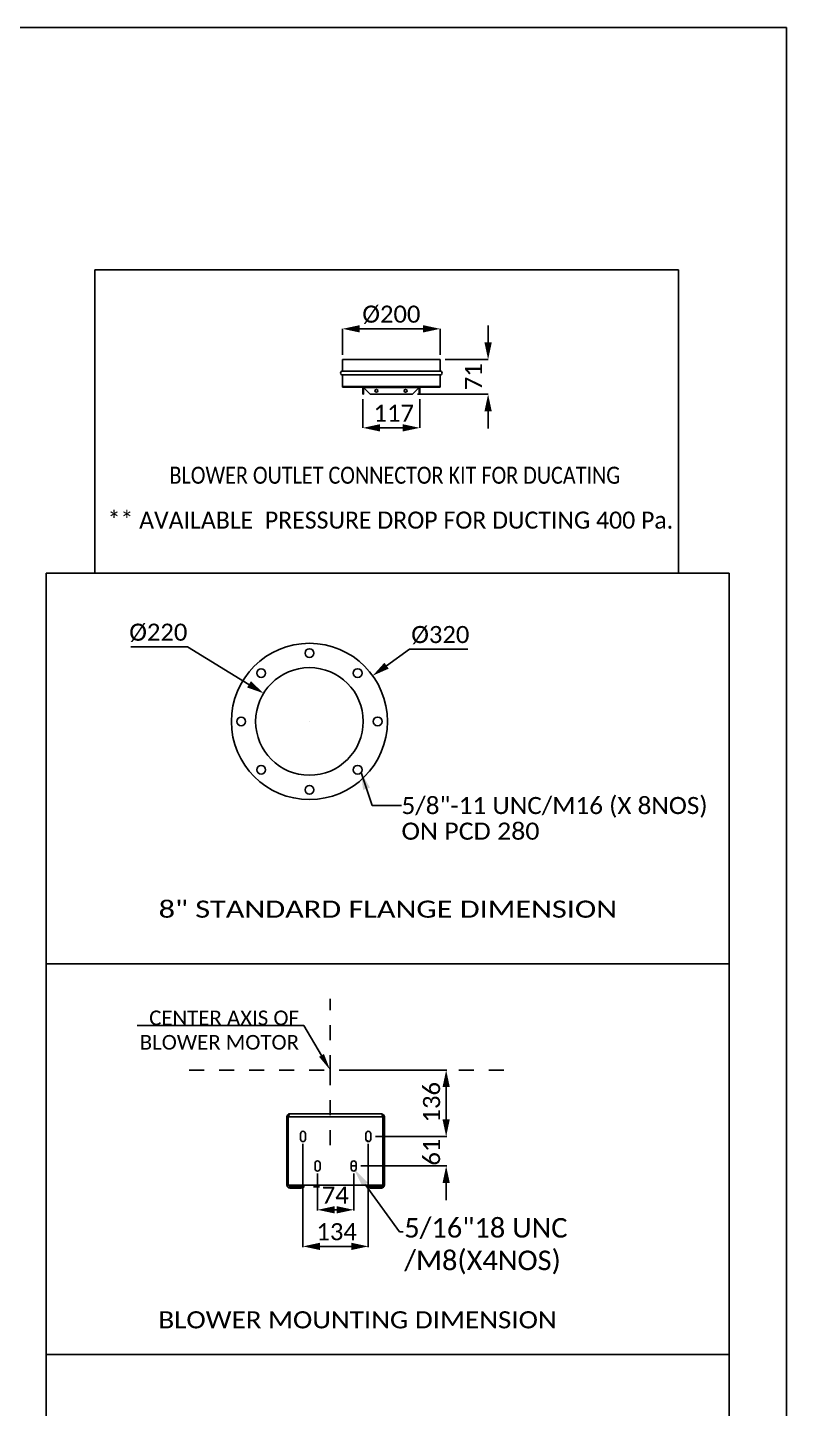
# Model space of a CAD drawing. Header units: millimetres. Extents: x 11802 to 19889, y -472 to 9054.
# Drawn here: x 16650 to 18205, y 6226 to 9054 of the extents above; entities that cross this region are included whole.
import ezdxf
from ezdxf import colors
from ezdxf.entities.mleader import LeaderData, LeaderLine
from ezdxf.enums import TextEntityAlignment as Align
from ezdxf.math import Vec2, Vec3

# ---------------------------------------------------------------- set-up
doc = ezdxf.new("R2010")
doc.units = ezdxf.units.MM
doc.header["$LTSCALE"] = 307.34
doc.header["$PDMODE"] = 3
doc.header["$PDSIZE"] = 8
doc.linetypes.add('DASHED', pattern=[0.2, 0.1, -0.1])
doc.layers.get('0').update_dxf_attribs({"linetype": 'CONTINUOUS'})
doc.layers.get('Defpoints').update_dxf_attribs({"linetype": 'CONTINUOUS'})
doc.styles.get("Standard").update_dxf_attribs({"font": 'calibri.ttf'})
doc.dimstyles.new('DIMSTYLE_1', dxfattribs={"dimtxt": 35, "dimasz": 35, "dimexe": 1.5, "dimexo": 1, "dimgap": 0.875, "dimtad": 1, "dimdsep": 46, "dimtxsty": 'Standard', "dimblk": '_FILLED', "dimblk1": '_FILLED', "dimblk2": '_FILLED', "dimcen": 0.09, "dimazin": 2, "dimtp": 0.01, "dimtm": 0.01, "dimtfac": 1, "dimtofl": 0, "dimtmove": 0, "dimatfit": 3, "dimldrblk": '_FILLED', "dimfxl": 1, "dimtolj": 1, "dimarcsym": 0})
doc.dimstyles.new('DIMSTYLE_2', dxfattribs={"dimtxt": 35, "dimasz": 35, "dimexe": 1.5, "dimexo": 1, "dimgap": 0.875, "dimtad": 1, "dimdec": 0, "dimdsep": 46, "dimtxsty": 'Standard', "dimblk": '_FILLED', "dimblk1": '_FILLED', "dimblk2": '_FILLED', "dimcen": 0.09, "dimazin": 2, "dimtp": 0.01, "dimtm": 0.01, "dimtfac": 1, "dimtdec": 0, "dimtofl": 0, "dimtmove": 0, "dimatfit": 3, "dimldrblk": '_FILLED', "dimfxl": 1, "dimtolj": 1, "dimarcsym": 0})
doc.dimstyles.new('DIMSTYLE_3', dxfattribs={"dimtxt": 35, "dimasz": 35, "dimexe": 0.08, "dimexo": 1, "dimgap": 0.875, "dimtad": 1, "dimdec": 0, "dimdsep": 46, "dimtxsty": 'Standard', "dimblk": '_FILLED', "dimblk1": '_FILLED', "dimblk2": '_FILLED', "dimcen": 0.09, "dimazin": 2, "dimtp": 0.01, "dimtm": 0.01, "dimtfac": 1, "dimtdec": 0, "dimtofl": 0, "dimtmove": 0, "dimatfit": 3, "dimldrblk": '_FILLED', "dimfxl": 1, "dimtolj": 1, "dimarcsym": 0})
doc.dimstyles.new('DIMSTYLE_4', dxfattribs={"dimtxt": 35, "dimasz": 35, "dimexe": 0.08, "dimexo": 1, "dimgap": 0.875, "dimtad": 1, "dimdsep": 46, "dimtxsty": 'Standard', "dimblk": '_FILLED', "dimblk1": '_FILLED', "dimblk2": '_FILLED', "dimcen": 0.09, "dimazin": 2, "dimtp": 0.01, "dimtm": 0.01, "dimtfac": 1, "dimtofl": 0, "dimtmove": 0, "dimatfit": 3, "dimldrblk": '_FILLED', "dimfxl": 1, "dimtolj": 1, "dimarcsym": 0})
doc.dimstyles.new('DIMSTYLE_5', dxfattribs={"dimtxt": 35, "dimasz": 35, "dimexe": 0.08, "dimexo": 1, "dimtad": 1, "dimdsep": 46, "dimtxsty": 'Standard', "dimblk": '_FILLED', "dimblk1": '_FILLED', "dimblk2": '_FILLED', "dimcen": 0.09, "dimazin": 2, "dimtp": 0.01, "dimtm": 0.01, "dimtfac": 1, "dimtofl": 0, "dimtmove": 0, "dimatfit": 1, "dimldrblk": '_FILLED', "dimfxl": 1, "dimtolj": 1, "dimarcsym": 0})
doc.dimstyles.new('DIMSTYLE_6', dxfattribs={"dimtxt": 35, "dimasz": 35, "dimexe": 0.08, "dimexo": 1, "dimtad": 1, "dimdec": 0, "dimdsep": 46, "dimtxsty": 'Standard', "dimblk": '_FILLED', "dimblk1": '_FILLED', "dimblk2": '_FILLED', "dimcen": 0.09, "dimazin": 2, "dimtp": 0.01, "dimtm": 0.01, "dimtfac": 1, "dimtdec": 0, "dimtofl": 0, "dimtmove": 0, "dimatfit": 1, "dimldrblk": '_FILLED', "dimfxl": 1, "dimtolj": 1, "dimarcsym": 0})
doc.dimstyles.get("Standard").update_dxf_attribs({"dimtxt": 35, "dimasz": 35, "dimexe": 1.5, "dimexo": 1, "dimtad": 1, "dimdsep": 46, "dimtxsty": 'Standard', "dimblk": '_FILLED', "dimblk1": '_FILLED', "dimblk2": '_FILLED', "dimcen": 0.09, "dimazin": 2, "dimtol": 1, "dimtp": 0.01, "dimtm": 0.01, "dimtfac": 1, "dimtofl": 0, "dimtmove": 0, "dimatfit": 3, "dimldrblk": '_FILLED', "dimfxl": 1, "dimtolj": 1, "dimarcsym": 0})

# ---------------------------------------------------------------- blocks, each defined once
blk = doc.blocks.new('_FILLED')
at = {"color": 0, "linetype": 'ByBlock'}
blk.add_solid([(0, 0), (-1, 0.214), (-1, -0.214)], dxfattribs=at)
blk = doc.blocks.new('*D798')
at = {"color": 0, "linetype": 'Continuous', "lineweight": -2}
for p in [(17385.4, 7747), (17551.8, 7781)]:
    blk.add_line(p, (17432.4, 7781), dxfattribs=at)
at = {"color": 0, "linetype": 'Continuous'}
for p, q in [((17227.2, 7632.9), (17227.4, 7632.9)), ((17227.3, 7632.8), (17227.3, 7632.9))]:
    blk.add_line(p, q, dxfattribs=at)
at = {"layer": 'Defpoints', "color": 0}
for p in [(17357, 7726.5), (17097.5, 7539.2)]:
    blk.add_point(p, dxfattribs=at)
at = {"color": 0, "linetype": 'ByBlock', "lineweight": -2, "xscale": 35, "yscale": 35, "zscale": 35, "rotation": 215.8264787222525}
blk.add_blockref('_FILLED', (17357, 7726.5), dxfattribs=at)
at = {"color": 0, "insert": (17436, 7828.3), "char_height": 35, "attachment_point": 1, "line_spacing_factor": 0.9}
blk.add_mtext('\\A1;%%c320', dxfattribs=at)
blk = doc.blocks.new('*D799')
at = {"color": 0, "linetype": 'Continuous', "lineweight": -2}
for p in [(16861.2, 7785.8), (17103.4, 7708.8)]:
    blk.add_line(p, (16977.7, 7785.8), dxfattribs=at)
at = {"color": 0, "linetype": 'Continuous'}
for p, q in [((17227.2, 7632.9), (17227.4, 7632.9)), ((17227.3, 7632.8), (17227.3, 7632.9))]:
    blk.add_line(p, q, dxfattribs=at)
at = {"layer": 'Defpoints', "color": 0}
for p in [(17133.3, 7690.5), (17321.3, 7575.2)]:
    blk.add_point(p, dxfattribs=at)
at = {"color": 0, "linetype": 'ByBlock', "lineweight": -2, "xscale": 35, "yscale": 35, "zscale": 35, "rotation": 328.4927867273746}
blk.add_blockref('_FILLED', (17133.3, 7690.5), dxfattribs=at)
at = {"color": 0, "insert": (16977.1, 7833.1), "char_height": 35, "attachment_point": 3, "line_spacing_factor": 0.9}
blk.add_mtext('\\A1;%%c220', dxfattribs=at)
blk = doc.blocks.new('*D805')
at = {"color": 0, "linetype": 'Continuous', "lineweight": -2}
for p, q in [((17214, 6767.4), (17214, 6556.2)), ((17348, 6767.4), (17348, 6556.2)), ((17249, 6557.7), (17313, 6557.7))]:
    blk.add_line(p, q, dxfattribs=at)
at = {"layer": 'Defpoints', "color": 0}
for p in [(17214, 6768.4), (17348, 6768.4), (17348, 6557.7)]:
    blk.add_point(p, dxfattribs=at)
at = {"color": 0, "linetype": 'ByBlock', "lineweight": -2, "xscale": 35, "yscale": 35, "zscale": 35, "rotation": 180}
blk.add_blockref('_FILLED', (17214, 6557.7), dxfattribs=at)
at = {"color": 0, "linetype": 'ByBlock', "lineweight": -2, "xscale": 35, "yscale": 35, "zscale": 35}
blk.add_blockref('_FILLED', (17348, 6557.7), dxfattribs=at)
at = {"color": 0, "insert": (17283.1, 6605.3), "char_height": 35, "attachment_point": 2, "line_spacing_factor": 0.9}
blk.add_mtext('\\A1;134', dxfattribs=at)
blk = doc.blocks.new('*D806')
at = {"color": 0, "linetype": 'Continuous', "lineweight": -2}
for p, q in [((17244, 6706.9), (17244, 6631.1)), ((17318, 6706.9), (17318, 6631.1)), ((17279, 6632.6), (17283, 6632.6))]:
    blk.add_line(p, q, dxfattribs=at)
at = {"layer": 'Defpoints', "color": 0}
for p in [(17244, 6707.9), (17318, 6707.9), (17318, 6632.6)]:
    blk.add_point(p, dxfattribs=at)
at = {"color": 0, "linetype": 'ByBlock', "lineweight": -2, "xscale": 35, "yscale": 35, "zscale": 35, "rotation": 180}
blk.add_blockref('_FILLED', (17244, 6632.6), dxfattribs=at)
at = {"color": 0, "linetype": 'ByBlock', "lineweight": -2, "xscale": 35, "yscale": 35, "zscale": 35}
blk.add_blockref('_FILLED', (17318, 6632.6), dxfattribs=at)
at = {"color": 0, "insert": (17280.3, 6680.2), "char_height": 35, "attachment_point": 2, "line_spacing_factor": 0.9}
blk.add_mtext('\\A1;74', dxfattribs=at)
blk = doc.blocks.new('*D807')
at = {"color": 0, "linetype": 'Continuous', "lineweight": -2}
for p, q in [((17304.9, 6918.8), (17509.1, 6918.8)), ((17507.6, 6817.9), (17507.6, 6883.8)), ((17363, 6782.9), (17509.1, 6782.9))]:
    blk.add_line(p, q, dxfattribs=at)
at = {"layer": 'Defpoints', "color": 0}
for p in [(17303.9, 6918.8), (17507.6, 6918.8), (17362, 6782.9)]:
    blk.add_point(p, dxfattribs=at)
at = {"color": 0, "linetype": 'ByBlock', "lineweight": -2, "xscale": 35, "yscale": 35, "zscale": 35}
for p, rotation in [((17507.6, 6918.8), 90), ((17507.6, 6782.9), 270)]:
    blk.add_blockref('_FILLED', p, dxfattribs=dict(at, rotation=rotation))
at = {"color": 0, "insert": (17460.1, 6852.9), "char_height": 35, "attachment_point": 2, "rotation": 90, "line_spacing_factor": 0.9}
blk.add_mtext('\\A1;136', dxfattribs=at)
blk = doc.blocks.new('*D808')
at = {"color": 0, "linetype": 'Continuous', "lineweight": -2}
for p, q in [((17507.6, 6817.9), (17507.6, 6852.9)), ((17363, 6782.9), (17509.1, 6782.9)), ((17333, 6722.4), (17509.1, 6722.4)), ((17507.6, 6687.4), (17507.6, 6652.4))]:
    blk.add_line(p, q, dxfattribs=at)
at = {"layer": 'Defpoints', "color": 0}
for p in [(17362, 6782.9), (17507.6, 6782.9), (17332, 6722.4)]:
    blk.add_point(p, dxfattribs=at)
at = {"color": 0, "linetype": 'ByBlock', "lineweight": -2, "xscale": 35, "yscale": 35, "zscale": 35}
for p, rotation in [((17507.6, 6782.9), 270), ((17507.6, 6722.4), 90)]:
    blk.add_blockref('_FILLED', p, dxfattribs=dict(at, rotation=rotation))
at = {"color": 0, "insert": (17460.1, 6750.7), "char_height": 35, "attachment_point": 2, "rotation": 90, "line_spacing_factor": 0.9}
blk.add_mtext('\\A1;61', dxfattribs=at)
blk = doc.blocks.new('*D814')
at = {"color": 0, "linetype": 'Continuous', "lineweight": -2}
for p, q in [((17295.3, 8383.9), (17295.3, 8437)), ((17330.3, 8436.9), (17460.3, 8436.9)), ((17495.3, 8383.9), (17495.3, 8437))]:
    blk.add_line(p, q, dxfattribs=at)
at = {"layer": 'Defpoints', "color": 0}
for p in [(17495.3, 8436.9), (17295.3, 8382.9), (17495.3, 8382.9)]:
    blk.add_point(p, dxfattribs=at)
at = {"color": 0, "linetype": 'ByBlock', "lineweight": -2, "xscale": 35, "yscale": 35, "zscale": 35, "rotation": 180}
blk.add_blockref('_FILLED', (17295.3, 8436.9), dxfattribs=at)
at = {"color": 0, "linetype": 'ByBlock', "lineweight": -2, "xscale": 35, "yscale": 35, "zscale": 35}
blk.add_blockref('_FILLED', (17495.3, 8436.9), dxfattribs=at)
at = {"color": 0, "insert": (17395.3, 8484.5), "char_height": 35, "attachment_point": 2, "line_spacing_factor": 0.9}
blk.add_mtext('\\A1;%%c200', dxfattribs=at)
blk = doc.blocks.new('*D815')
at = {"color": 0, "linetype": 'Continuous', "lineweight": -2}
for p, q in [((17593.6, 8408.9), (17593.6, 8443.9)), ((17505.3, 8373.9), (17593.7, 8373.9)), ((17448.6, 8302.9), (17593.7, 8302.9)), ((17593.6, 8267.9), (17593.6, 8232.9))]:
    blk.add_line(p, q, dxfattribs=at)
at = {"layer": 'Defpoints', "color": 0}
for p in [(17504.3, 8373.9), (17593.6, 8373.9), (17447.6, 8302.9)]:
    blk.add_point(p, dxfattribs=at)
at = {"color": 0, "linetype": 'ByBlock', "lineweight": -2, "xscale": 35, "yscale": 35, "zscale": 35}
for p, rotation in [((17593.6, 8373.9), 270), ((17593.6, 8302.9), 90)]:
    blk.add_blockref('_FILLED', p, dxfattribs=dict(at, rotation=rotation))
at = {"color": 0, "insert": (17546.1, 8338.7), "char_height": 35, "attachment_point": 2, "rotation": 90, "line_spacing_factor": 0.9}
blk.add_mtext('\\A1;71', dxfattribs=at)
blk = doc.blocks.new('*D816')
at = {"color": 0, "linetype": 'Continuous', "lineweight": -2}
for p, q in [((17337, 8292.9), (17337, 8234)), ((17453.5, 8292.9), (17453.5, 8234)), ((17372, 8234.1), (17418.5, 8234.1))]:
    blk.add_line(p, q, dxfattribs=at)
at = {"layer": 'Defpoints', "color": 0}
for p in [(17337, 8293.9), (17453.5, 8293.9), (17453.5, 8234.1)]:
    blk.add_point(p, dxfattribs=at)
at = {"color": 0, "linetype": 'ByBlock', "lineweight": -2, "xscale": 35, "yscale": 35, "zscale": 35, "rotation": 180}
blk.add_blockref('_FILLED', (17337, 8234.1), dxfattribs=at)
at = {"color": 0, "linetype": 'ByBlock', "lineweight": -2, "xscale": 35, "yscale": 35, "zscale": 35}
blk.add_blockref('_FILLED', (17453.5, 8234.1), dxfattribs=at)
at = {"color": 0, "insert": (17400.2, 8281.6), "char_height": 35, "attachment_point": 2, "line_spacing_factor": 0.9}
blk.add_mtext('\\A1;117', dxfattribs=at)

msp = doc.modelspace()

# ---------------------------------------------------------------- linework, layer by layer
for p, q in [((16787.72138, 8558.00218), (17983.53224, 8558.00218)), ((16687.72138, 7936.35808), (16687.72138, 7136.35808)), ((18087.72138, 7936.35808), (16687.72138, 7936.35808)), ((18087.72138, 7136.35808), (18087.72138, 7936.35808)), ((16687.72138, 7136.35808), (18087.72138, 7136.35808)), ((16687.72138, 6336.35808), (16687.72138, 7136.35808)), ((18087.72138, 7136.35808), (18087.72138, 6336.35808)), ((18087.72138, 6336.35808), (16687.72138, 6336.35808)), ((16687.72138, 6336.35808), (16687.72138, 5536.35808)), ((18087.72138, 5536.35808), (18087.72138, 6336.35808))]:
    msp.add_line(p, q)
at = {"color": 0, "linetype": 'Continuous'}
for p, q in [((17295.2924, 8350.40239), (17295.2924, 8373.90239)), ((17295.2924, 8373.90239), (17495.2924, 8373.90239)), ((17495.2924, 8350.40239), (17495.2924, 8373.90239)), ((17495.2924, 8350.40239), (17295.2924, 8350.40239)), ((17295.2924, 8317.70239), (17295.2924, 8342.40239)), ((17495.14058, 8342.40239), (17295.44422, 8342.40239)), ((17495.2924, 8317.70239), (17495.2924, 8342.40239)), ((17495.2924, 8318.90239), (17295.2924, 8318.90239)), ((17495.2924, 8317.70239), (17295.2924, 8317.70239)), ((17336.69902, 8317.45661), (17336.913, 8317.70239)), ((17337.0424, 8302.90239), (17337.0424, 8316.70239)), ((17337.0424, 8316.70239), (17453.5424, 8316.70239)), ((17337.0444, 8317.45661), (17337.0444, 8317.70239)), ((17338.14082, 8316.70239), (17351.94082, 8302.90239)), ((17338.2424, 8316.6008), (17338.2424, 8302.90239)), ((17438.64598, 8302.90239), (17452.44598, 8316.70239)), ((17452.3424, 8302.90239), (17452.3424, 8316.5988)), ((17453.5424, 8317.70239), (17453.5424, 8317.45661)), ((17453.5424, 8316.70239), (17453.5424, 8302.90239)), ((17453.6718, 8317.70239), (17453.88578, 8317.45661)), ((17338.2424, 8302.90239), (17337.0424, 8302.90239)), ((17438.64598, 8302.90239), (17351.94082, 8302.90239)), ((17452.3424, 8302.90239), (17453.5424, 8302.90239)), ((17062.10179, 6918.70815), (17061.41808, 6918.73784)), ((17181.01683, 6822.85128), (17181.01683, 6682.85128)), ((17381.01683, 6822.85128), (17181.01683, 6822.85128)), ((17184.01683, 6682.85128), (17184.01683, 6822.85128)), ((17184.41683, 6828.85128), (17186.29113, 6828.85128)), ((17187.01683, 6828.85128), (17375.01683, 6828.85128)), ((17378.01683, 6682.85128), (17378.01683, 6822.85128)), ((17381.01683, 6682.85128), (17381.01683, 6822.85128)), ((17209.01683, 6777.35128), (17209.01683, 6788.35128)), ((17219.01683, 6788.35128), (17219.01683, 6777.35128)), ((17343.01683, 6777.35128), (17343.01683, 6788.35128)), ((17353.01683, 6788.35128), (17353.01683, 6777.35128)), ((17346.01683, 6772.77171), (17346.01683, 6775.54582)), ((17239.01683, 6716.85128), (17239.01683, 6727.85128)), ((17249.01683, 6727.85128), (17249.01683, 6716.85128)), ((17313.01683, 6716.85128), (17313.01683, 6727.85128)), ((17313.01683, 6722.35128), (17323.01683, 6722.35128)), ((17323.01683, 6727.85128), (17323.01683, 6716.85128)), ((17181.01683, 6682.85128), (17381.01683, 6682.85128)), ((17187.01683, 6682.85128), (17187.01683, 6679.96135)), ((17207.01683, 6679.96135), (17187.01683, 6679.96135)), ((17187.01683, 6677.07143), (17207.01683, 6677.07143)), ((17207.01683, 6677.07143), (17207.01683, 6679.96135)), ((17216.01683, 6679.48696), (17216.01683, 6682.85128)), ((17235.54167, 6679.71129), (17248.04167, 6679.71129)), ((17346.01683, 6679.48696), (17346.01683, 6682.85128)), ((17355.01683, 6679.96135), (17375.01683, 6679.96135)), ((17355.01683, 6679.96135), (17355.01683, 6677.07143)), ((17375.01683, 6677.07143), (17355.01683, 6677.07143)), ((17375.01683, 6679.96135), (17375.01683, 6682.85128))]:
    msp.add_line(p, q, dxfattribs=at)
at = {"linetype": 'DASHED'}
for p, q in [((16697.72138, 7936.35808), (16687.72138, 7936.35808)), ((17269.91683, 6918.75128), (17269.91683, 7064.79772)), ((17626.08957, 6918.75112), (16962.98954, 6918.75112)), ((17269.91683, 6918.75128), (17269.91683, 6750.75979))]:
    msp.add_line(p, q, dxfattribs=at)
at = {"color": 0, "linetype": 'Continuous'}
msp.add_lwpolyline([(18205.07743, 4777), (12162, 4777), (12162, 9053.78402), (18205.07743, 9053.78402)], close=True, dxfattribs=at)
msp.add_lwpolyline([(17983.53224, 8558.00218), (17983.53224, 7936.35808), (16787.72138, 7936.35808), (16787.72138, 8558.00218)])
for centre, radius in [((17364.5424, 8309.90239), 3), ((17424.5424, 8309.90239), 3), ((17227.26619, 7632.85362), 160), ((17227.26619, 7772.85362), 9), ((17227.26619, 7632.85362), 110.25), ((17128.27124, 7731.84857), 9), ((17326.26114, 7731.84857), 9), ((17087.26619, 7632.85362), 9), ((17367.26619, 7632.85362), 9), ((17128.27124, 7533.85867), 9), ((17326.26114, 7533.85867), 9), ((17227.26619, 7492.85362), 9)]:
    msp.add_circle(centre, radius, dxfattribs=at)
for centre, radius, start, end in [((17295.2924, 8346.40239), 4, 90, 270), ((17495.2924, 8346.40239), 4, 270, 90), ((17336.0424, 8316.70239), 1, 0, 90), ((17454.5424, 8316.70239), 1, 90, 180), ((17187.01683, 6822.85128), 6, 90, 180), ((17187.01683, 6822.85128), 3, 144.47695882, 180), ((17375.01683, 6822.85128), 6, 0, 90), ((17375.01683, 6822.85128), 3, 0, 35.52149656), ((17214.01683, 6788.35128), 5, 0, 180), ((17348.01683, 6788.35128), 5, 0, 180), ((17214.01683, 6777.35128), 5, 180, 0), ((17207.14275, 6747.20482), 30.75327, 85.87972211, 86.50271834), ((17348.01683, 6777.35128), 5, 180, 0), ((17354.8909, 6747.205), 30.75308, 93.49727996, 94.12059784), ((17244.01683, 6727.85128), 5, 0, 180), ((17318.01683, 6727.85128), 5, 0, 180), ((17244.01683, 6716.85128), 5, 180, 0), ((17318.01683, 6716.85128), 5, 180, 0)]:
    msp.add_arc(centre, radius, start, end, dxfattribs=at)
for points in [[(17337.0444, 8317.45661), (17337.16396, 8317.39543), (17337.2796, 8317.32642), (17337.39219, 8317.25321)], [(17337.39219, 8317.25321), (17337.52313, 8317.16807), (17337.65021, 8317.07697), (17337.77528, 8316.98342)], [(17337.77528, 8316.98342), (17337.89835, 8316.89137), (17338.01959, 8316.79686), (17338.14082, 8316.70239)], [(17452.44598, 8316.70239), (17452.56721, 8316.79686), (17452.68845, 8316.89136), (17452.81152, 8316.98342)], [(17452.81152, 8316.98342), (17452.93614, 8317.07663), (17453.06275, 8317.16741), (17453.19318, 8317.25228)], [(17453.19318, 8317.25228), (17453.30622, 8317.32584), (17453.42234, 8317.39517), (17453.5424, 8317.45661)]]:
    msp.add_open_spline(points, degree=3, dxfattribs=at)
for points, knots in [([(17184.01683, 6822.85128), (17184.47178, 6824.28056), (17185.09083, 6826.21716), (17186.03843, 6828.25162), (17186.72409, 6828.85128), (17187.01683, 6828.85128)], [0, 0, 0, 0, 0.65409067, 0.8723404161, 1, 1, 1, 1]), ([(17375.01683, 6828.85128), (17375.30957, 6828.85128), (17375.99523, 6828.25163), (17376.94283, 6826.21716), (17377.56188, 6824.28056), (17378.01683, 6822.85128)], [0, 0, 0, 0, 0.1276587494, 0.3459075432, 1, 1, 1, 1]), ([(17187.01683, 6677.07143), (17185.4942, 6677.07143), (17182.35191, 6678.25182), (17181.01683, 6681.36836), (17181.01683, 6682.85128)], [0, 0, 0, 0, 0.5066059202, 1, 1, 1, 1]), ([(17184.01683, 6682.85128), (17184.01683, 6682.10984), (17184.68457, 6680.55176), (17186.25554, 6679.96135), (17187.01683, 6679.96135)], [0, 0, 0, 0, 0.4933949808, 1, 1, 1, 1]), ([(17216.01683, 6682.37689), (17216.01683, 6681.99331), (17215.05666, 6681.12843), (17212.06571, 6680.24538), (17209.15121, 6679.96135), (17207.01683, 6679.96135)], [0, 0, 0, 0, 0.1191692139, 0.3368873146, 1, 1, 1, 1]), ([(17207.01683, 6677.07143), (17209.15121, 6677.07143), (17212.06571, 6677.35545), (17215.05666, 6678.2385), (17216.01683, 6679.10339), (17216.01683, 6679.48696)], [0, 0, 0, 0, 0.6631125501, 0.8808307208, 1, 1, 1, 1]), ([(17355.01683, 6679.96135), (17352.88245, 6679.96135), (17349.96795, 6680.24538), (17346.977, 6681.12843), (17346.01683, 6681.99331), (17346.01683, 6682.37689)], [0, 0, 0, 0, 0.6631125501, 0.8808307208, 1, 1, 1, 1]), ([(17346.01683, 6679.48696), (17346.01683, 6679.10339), (17346.977, 6678.23851), (17349.96795, 6677.35545), (17352.88245, 6677.07143), (17355.01683, 6677.07143)], [0, 0, 0, 0, 0.1191692139, 0.3368873146, 1, 1, 1, 1]), ([(17381.01683, 6682.85128), (17381.01683, 6681.36836), (17379.68176, 6678.25182), (17376.53947, 6677.07143), (17375.01683, 6677.07143)], [0, 0, 0, 0, 0.493393957, 1, 1, 1, 1]), ([(17375.01683, 6679.96135), (17375.77813, 6679.96135), (17377.34909, 6680.55176), (17378.01683, 6682.10984), (17378.01683, 6682.85128)], [0, 0, 0, 0, 0.5066053177, 1, 1, 1, 1])]:
    msp.add_open_spline(points, degree=3, knots=knots, dxfattribs=at)

# ---------------------------------------------------------------- texts
at = {"color": 0, "linetype": 'Continuous', "lineweight": 30, "width": 0.822643}
msp.add_text('BLOWER OUTLET CONNECTOR KIT FOR DUCATING', height=35, dxfattribs=at).set_placement((16940.37046, 8119.58439), (17864.45438, 8119.58439), align=Align.FIT)
at = {"color": 0, "linetype": 'Continuous'}
for s, width, p, p2 in [('** AVAILABLE  PRESSURE DROP FOR DUCTING 400 Pa.', 0.957995, (16813.67653, 8027.6225), (17973.03451, 8027.6225)), ('5/8"-11 UNC/M16 (X 8NOS)', 1.009351, (17416.01427, 7443.11658), (18043.42672, 7443.11658)), ('ON PCD 280', 1.037345, (17416.01427, 7390.61658), (17698.87419, 7390.61658)), ('BLOWER MOUNTING DIMENSION', 1.081256, (16917.67209, 6389.80774), (17734.11178, 6389.80774))]:
    msp.add_text(s, height=35, dxfattribs=dict(at, width=width)).set_placement(p, p2, align=Align.FIT)
at = {"linetype": 'Continuous', "width": 1.199526}
msp.add_text('8" STANDARD FLANGE DIMENSION', height=35, dxfattribs=at).set_placement((16918.27296, 7230.86672), (17857.92597, 7230.86672), align=Align.FIT)

# ---------------------------------------------------------------- dimensions: what is measured, and where the dimension line sits
at = {"color": 0, "linetype": 'Continuous'}
dim = msp.add_linear_dim(base=(17495.2924, 8436.9354), p1=(17295.2924, 8382.90239), p2=(17495.2924, 8382.90239), text='%%c<>', dimstyle='DIMSTYLE_4', dxfattribs=at)
dim.commit()
dim.dimension.update_dxf_attribs({"geometry": '*D814', "text_midpoint": (17395.2924, 8436.9354), "dimtype": 160})
for base, p1, p2, dimstyle, picture, middle in [((17593.60256, 8373.90239), (17447.64598, 8302.90239), (17504.2924, 8373.90239), 'DIMSTYLE_4', '*D815', (17593.60256, 8338.73803)), ((17507.62102, 6918.75112), (17362.01683, 6782.85128), (17303.91686, 6918.75112), 'DIMSTYLE_2', '*D807', (17507.62102, 6852.94857)), ((17507.621021189, 6782.8512835408), (17332.0168314864, 6722.3512835408), (17362.0168314864, 6782.8512835408), 'DIMSTYLE_2', '*D808', (17507.621021189, 6750.7469287678))]:
    dim = msp.add_linear_dim(base=base, p1=p1, p2=p2, angle=90, dimstyle=dimstyle, dxfattribs=at)
    dim.commit()
    dim.dimension.update_dxf_attribs({"geometry": picture, "text_midpoint": middle, "dimtype": 160})
for base, p1, p2, dimstyle, picture, middle in [((17453.5424002021, 8234.0657481933), (17337.0424002021, 8293.9023880888), (17453.5424002021, 8293.9023880888), 'DIMSTYLE_3', '*D816', (17400.2003003157, 8234.0657481933)), ((17348.01683, 6557.71565), (17214.01683, 6768.35128), (17348.01683, 6768.35128), 'DIMSTYLE_1', '*D805', (17283.09608, 6557.71565)), ((17318.01683, 6632.62484), (17244.01683, 6707.85128), (17318.01683, 6707.85128), 'DIMSTYLE_1', '*D806', (17280.32135, 6632.62484))]:
    dim = msp.add_linear_dim(base=base, p1=p1, p2=p2, dimstyle=dimstyle, dxfattribs=at)
    dim.commit()
    dim.dimension.update_dxf_attribs({"geometry": picture, "text_midpoint": middle, "dimtype": 160})
for p1, p2, text, dimstyle, override, picture, middle in [((17321.26251, 7575.23632), (17133.26986, 7690.47092), '%%c220', 'DIMSTYLE_6', {"dimtih": 1, "dimtoh": 1, "dimpost": '<>', "dimtxsty": 'Standard'}, '*D799', (16919.15842, 7785.82604)), ((17097.53924, 7539.20043), (17356.99313, 7726.50681), '%%c<>', 'DIMSTYLE_5', {"dimtih": 1, "dimtoh": 1, "dimpost": '<>'}, '*D798', (17493.90518, 7780.97877))]:
    dim = msp.add_diameter_dim_2p(p1=p1, p2=p2, text=text, dimstyle=dimstyle, override=override, dxfattribs=at)
    dim.commit()
    dim.dimension.update_dxf_attribs({"geometry": picture, "text_midpoint": middle, "dimtype": 163})

# ---------------------------------------------------------------- leaders
msp.add_leader([(17333.14775, 7528.06593), (17356.01427, 7460.61658), (17416.01427, 7460.61658)], dimstyle='Standard', override={"dimtad": 0}, dxfattribs=at)
ml = msp.add_multileader_mtext('Standard')
ml.set_content('CENTER AXIS OF\\PBLOWER MOTOR ')
ml.set_leader_properties(linetype='ByLayer')
ml.build(insert=Vec2(0, 0))
ml.multileader.update_dxf_attribs({"text_right_attachment_type": 6, "arrow_head_size": 35})
ctx = ml.context
ctx.base_point, ctx.char_height, ctx.arrow_head_size, ctx.plane_origin = Vec3(16879.66724, 7025.34249), 30, 35, Vec3(17269.91683, 6918.75128)
ctx.right_attachment, ctx.text_align_type = 6, 2
notes = []
notes.append((ctx, [(0, (1, 1, 0), (17215.94416, 7009.97326), (-1, 0), 8, [(0, [(17269.91683, 6918.75128)], 0, [])])]))
ctx.mtext.insert, ctx.mtext.alignment, ctx.mtext.flow_direction = Vec3(17205.94416, 7040.71172), 3, 5
at = {"linetype": 'DASHED'}
ml = msp.add_multileader_mtext('Standard', dxfattribs=at)
ml.set_content('5/16"18 UNC\\P/M8(X4NOS)')
ml.set_leader_properties(linetype='ByLayer')
ml.build(insert=Vec2(0, 0))
ml.multileader.update_dxf_attribs({"text_right_attachment_type": 6, "arrow_head_size": 40})
ctx = ml.context
ctx.base_point, ctx.char_height, ctx.arrow_head_size, ctx.plane_origin = Vec3(17419.68564, 6587.80155), 40, 40, Vec3(17318.01683, 6716.85128)
ctx.right_attachment = 6
notes.append((ctx, [(0, (1, 1, 0), (17411.68564, 6587.80155), (1, 0), 8, [(0, [(17318.01683, 6716.85128)], 0, [])])]))
ctx.mtext.insert, ctx.mtext.flow_direction = Vec3(17421.68564, 6615.72463), 5
for ctx, leaders in notes:
    for number, flags, end, landing, length, lines in leaders:
        leader = LeaderData()
        leader.index, (leader.has_last_leader_line, leader.has_dogleg_vector, leader.attachment_direction) = number, flags
        leader.last_leader_point, leader.dogleg_vector, leader.dogleg_length = Vec3(end), Vec3(landing), length
        for number, points, colour, breaks in lines:
            line = LeaderLine()
            line.index, line.vertices, line.color, line.breaks = number, Vec3.list(points), colors.encode_raw_color(colour), breaks
            leader.lines.append(line)
        ctx.leaders.append(leader)

doc.saveas('drawing.dxf')
